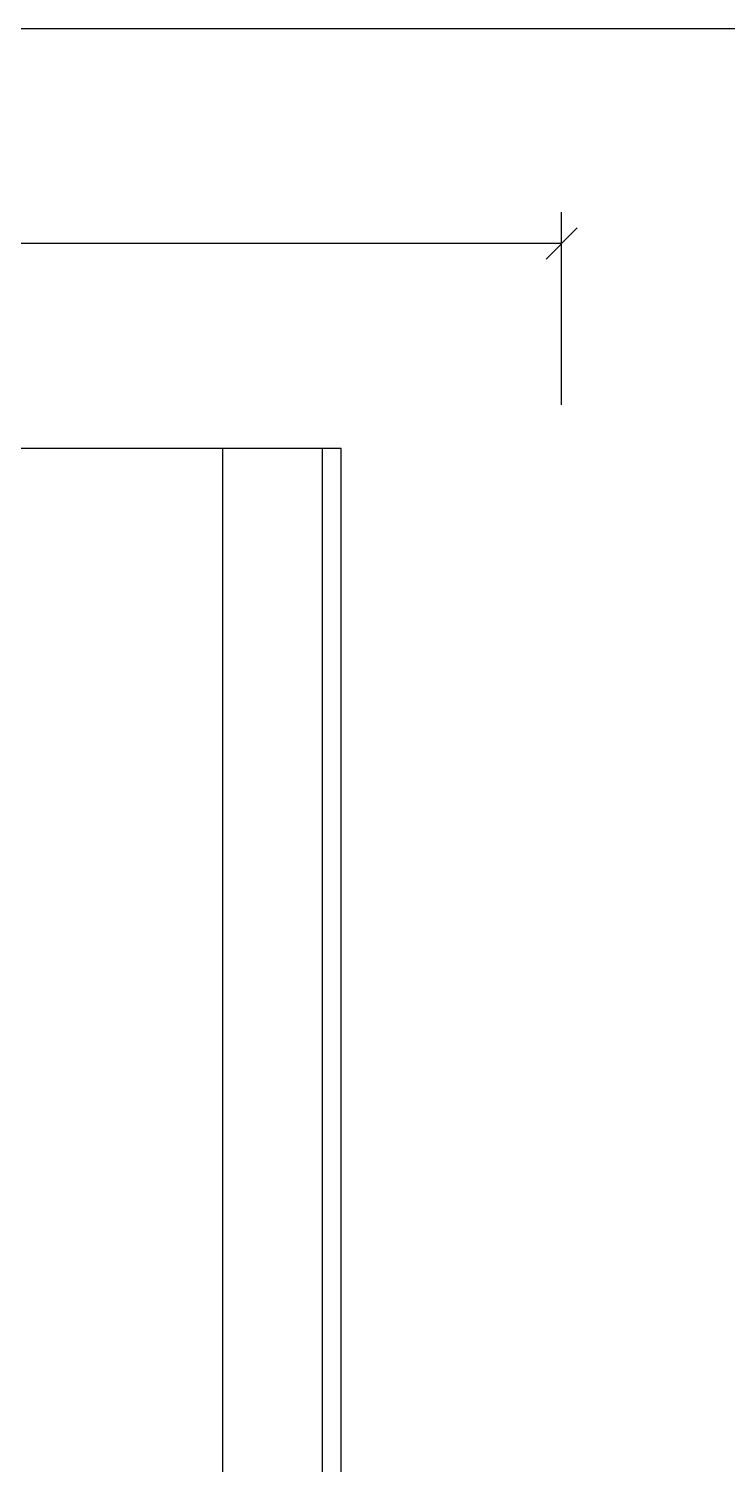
# Model space of a CAD drawing. Header units: metres. Extents: x 0 to 420, y 0 to 297.
# Drawn here: x 234.9 to 279.6, y 205 to 297 of the extents above; entities that cross this region are included whole.
import ezdxf

# ---------------------------------------------------------------- set-up
doc = ezdxf.new("R2010")
doc.units = ezdxf.units.M

msp = doc.modelspace()

# ---------------------------------------------------------------- linework, layer by layer
for p, q in [((420, 297), (0, 297)), ((269.03, 272.89), (269.03, 285.24)), ((268.03, 282.24), (270.03, 284.24)), ((269.03, 283.24), (187.22, 283.24)), ((254.89, 270.11), (187.22, 270.11)), ((247.32, 189.21), (247.32, 270.11)), ((253.7, 179.64), (253.7, 270.11)), ((254.89, 179.64), (254.89, 270.11))]:
    msp.add_line(p, q)

doc.saveas('drawing.dxf')
